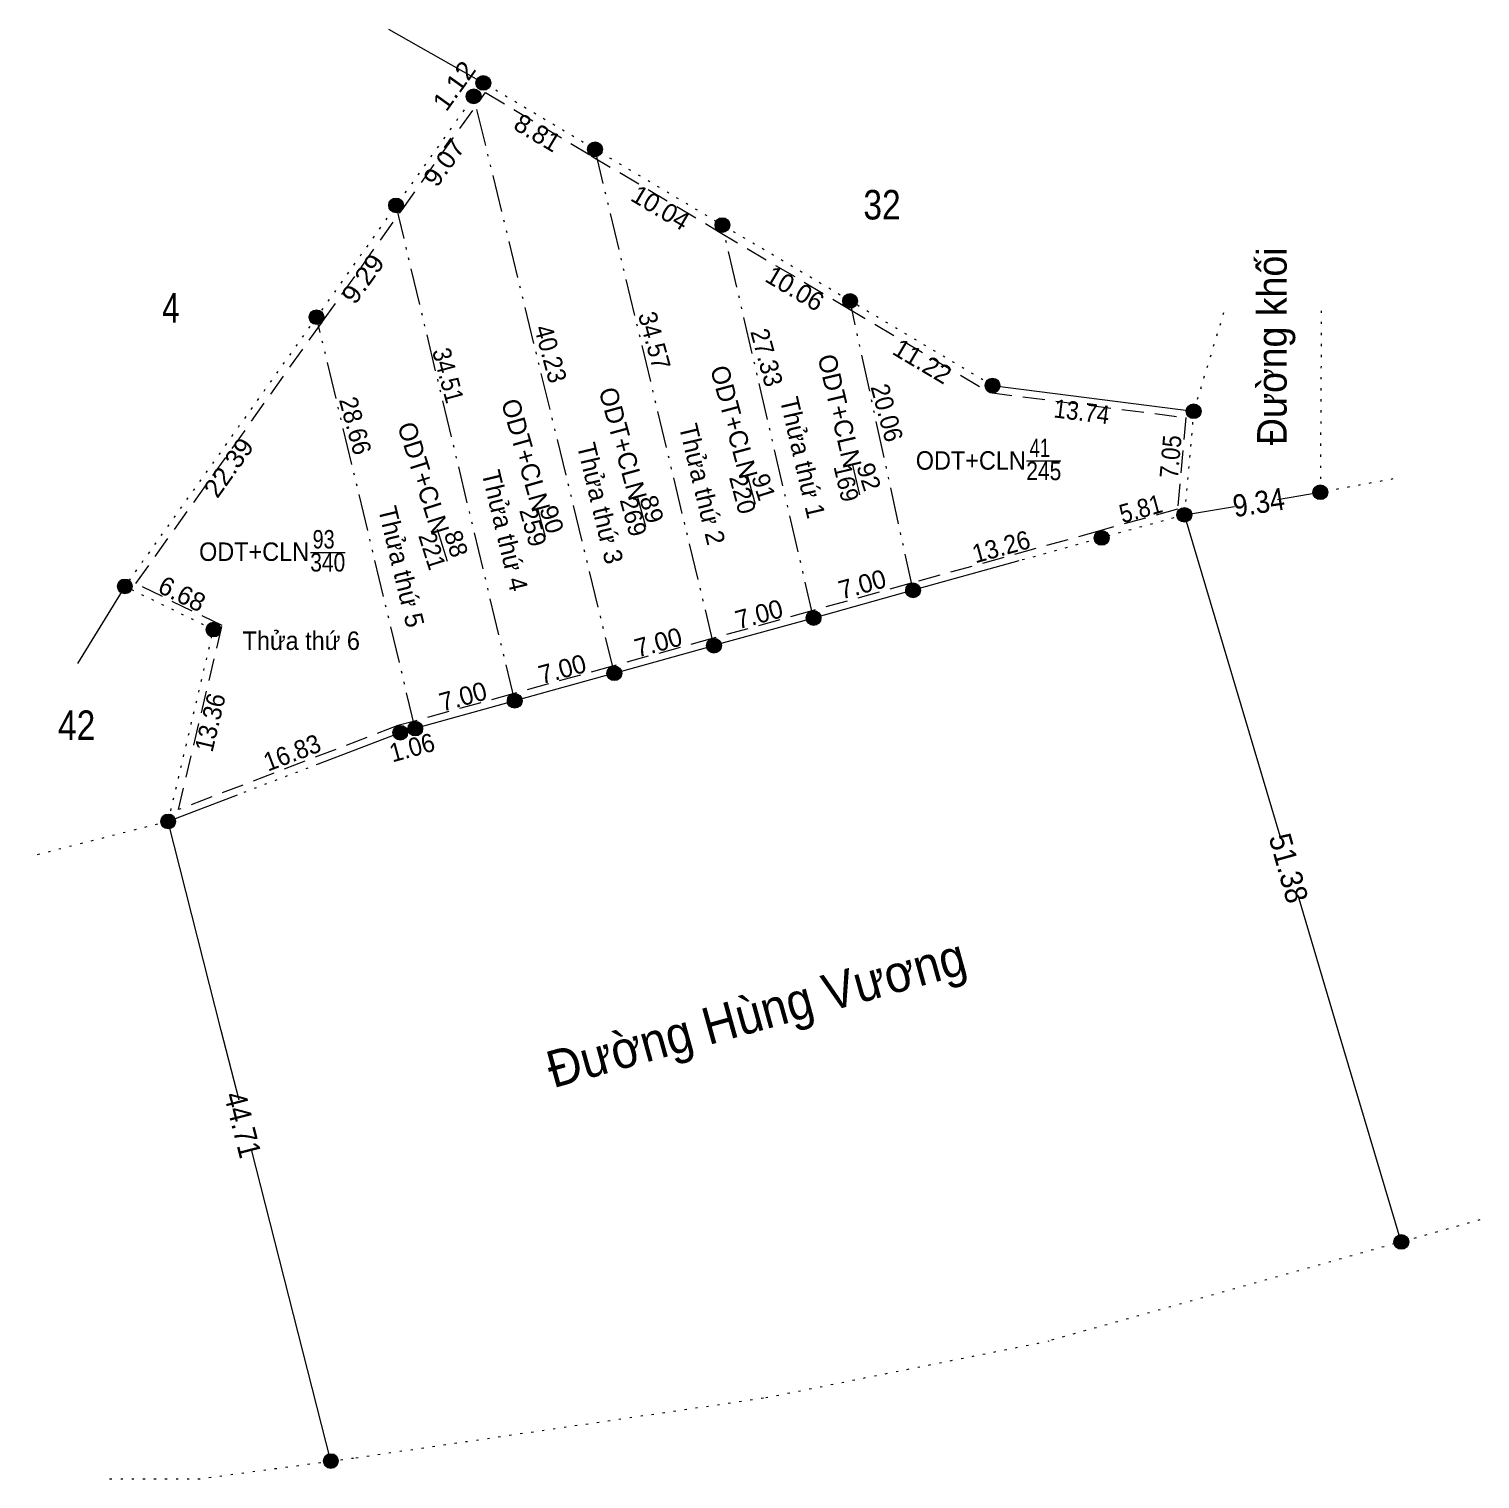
# Model space of a CAD drawing. Header units: metres. Extents: x 550744 to 551323, y 1839973 to 1840265.
# Drawn here: x 551003.1 to 551101.4, y 1840166.6 to 1840264.9 of the extents above; entities that cross this region are included whole.
import ezdxf
from ezdxf.enums import TextEntityAlignment as Align

# ---------------------------------------------------------------- set-up
doc = ezdxf.new("R2010")
doc.units = ezdxf.units.M
doc.header["$LTSCALE"] = 0.5
for name, pattern in [('DASH_DOUBLE_DOT', [9.2, 5, -1.2, 0.3, -1.2, 0.3, -1.2]), ('DOTTED', [1.5, 0.3, -1.2]), ('MEDIUM_DASHED', [4.5, 3, -1.5])]:
    doc.linetypes.add(name, pattern=pattern)
for name, color, linetype, lineweight in [('1', 7, 'Continuous', 13), ('10', 7, 'Continuous', 13), ('23', 7, 'DOTTED', 13), ('28', 7, 'Continuous', 13), ('63', 7, 'Continuous', 13)]:
    doc.layers.add(name, color=color, linetype=linetype, lineweight=lineweight)

msp = doc.modelspace()

# ---------------------------------------------------------------- hatches: boundary and pattern name
at = {"layer": '28'}
for points in [[(551034.38, 1840261.21, 1), (551033.38, 1840261.21, 1)], [(551033.73, 1840260.3, 1), (551032.73, 1840260.3, 1)], [(551041.95, 1840256.71, 1), (551040.95, 1840256.71, 1)], [(551028.47, 1840252.91, 1), (551027.47, 1840252.91, 1)], [(551050.58, 1840251.58, 1), (551049.58, 1840251.58, 1)], [(551059.23, 1840246.44, 1), (551058.23, 1840246.44, 1)], [(551023.08, 1840245.34, 1), (551022.08, 1840245.34, 1)], [(551068.88, 1840240.71, 1), (551067.88, 1840240.71, 1)], [(551082.51, 1840238.97, 1), (551081.51, 1840238.97, 1)], [(551091.09, 1840233.48, 1), (551090.09, 1840233.48, 1)], [(551081.88, 1840231.95, 1), (551080.88, 1840231.95, 1)], [(551076.28, 1840230.39, 1), (551075.28, 1840230.39, 1)], [(551010.09, 1840227.1, 1), (551009.09, 1840227.1, 1)], [(551063.5, 1840226.84, 1), (551062.5, 1840226.84, 1)], [(551016.1, 1840224.18, 1), (551015.1, 1840224.18, 1)], [(551056.76, 1840224.96, 1), (551055.76, 1840224.96, 1)], [(551050.01, 1840223.09, 1), (551049.01, 1840223.09, 1)], [(551043.26, 1840221.22, 1), (551042.26, 1840221.22, 1)], [(551036.51, 1840219.35, 1), (551035.51, 1840219.35, 1)], [(551029.77, 1840217.47, 1), (551028.77, 1840217.47, 1)], [(551028.75, 1840217.19, 1), (551027.75, 1840217.19, 1)], [(551013.03, 1840211.18, 1), (551012.03, 1840211.18, 1)], [(551096.58, 1840182.7, 1), (551095.58, 1840182.7, 1)], [(551024.05, 1840167.85, 1), (551023.05, 1840167.85, 1)]]:
    msp.add_hatch(color=256, dxfattribs=at).paths.add_polyline_path(points)

# ---------------------------------------------------------------- linework, layer by layer
at = {"layer": '1', "linetype": 'MEDIUM_DASHED'}
msp.add_lwpolyline([(551034.02, 1840260.55), (551041.19, 1840256.28), (551049.82, 1840251.15), (551058.47, 1840246.01), (551068.21, 1840240.23), (551081.47, 1840238.54), (551080.91, 1840232.34), (551075.65, 1840230.87), (551062.87, 1840227.32), (551056.13, 1840225.44), (551049.38, 1840223.57), (551042.63, 1840221.7), (551035.88, 1840219.83), (551029.14, 1840217.95), (551028.09, 1840217.67), (551013.23, 1840211.98), (551016.18, 1840224.45), (551010.34, 1840227.29), (551022.99, 1840245.05), (551028.38, 1840252.62), (551033.64, 1840260.01)], close=True, dxfattribs=at)
at = {"layer": '10'}
for p, q in [((551027.46, 1840264.86), (551033.88, 1840261.21)), ((551068.38, 1840240.71), (551082.01, 1840238.97)), ((551070.68, 1840235.6), (551073.02, 1840235.6)), ((551087.7, 1840233), (551090.59, 1840233.48)), ((551081.38, 1840231.95), (551084.77, 1840232.51)), ((551022.17, 1840229.41), (551024.51, 1840229.41)), ((551009.59, 1840227.1), (551006.38, 1840221.88)), ((551023.55, 1840167.85), (551018.18, 1840188.95))]:
    msp.add_line(p, q, dxfattribs=at)
at = {"layer": '10', "linetype": 'DOTTED'}
msp.add_line((551082.01, 1840238.97), (551081.38, 1840231.95), dxfattribs=at)
for points in [[(551068.38, 1840240.71), (551033.88, 1840261.21), (551009.59, 1840227.1)], [(551012.53, 1840211.18), (551015.6, 1840224.18), (551009.59, 1840227.1)]]:
    msp.add_lwpolyline(points, dxfattribs=at)
at = {"layer": '10'}
for points in [[(551017.33, 1840192.3), (551016.13, 1840197.03), (551012.53, 1840211.18)], [(551096.08, 1840182.7), (551091.8, 1840197.03), (551089.08, 1840206.16)]]:
    msp.add_lwpolyline(points, dxfattribs=at)
at = {"layer": '23'}
for p, q in [((551084.04, 1840245.64), (551082.01, 1840238.97)), ((551090.66, 1840245.78), (551090.59, 1840233.48)), ((551095.51, 1840234.38), (551090.59, 1840233.48)), ((551081.38, 1840231.95), (551070.17, 1840228.83)), ((551022.7, 1840215.06), (551017.2, 1840212.97)), ((551012.53, 1840211.18), (551003.1, 1840208.78)), ((551101.41, 1840184.2), (551072.22, 1840175.99)), ((551053.02, 1840172.15), (551072.22, 1840175.99)), ((551025.25, 1840168.08), (551053.02, 1840172.15))]:
    msp.add_line(p, q, dxfattribs=at)
at = {"layer": '23', "linetype": 'Continuous'}
for p, q in [((551087.87, 1840210.19), (551081.38, 1840231.95)), ((551070.17, 1840228.83), (551063, 1840226.84)), ((551063, 1840226.84), (551056.26, 1840224.96)), ((551056.26, 1840224.96), (551049.51, 1840223.09)), ((551042.76, 1840221.22), (551049.51, 1840223.09)), ((551042.76, 1840221.22), (551036.01, 1840219.35)), ((551036.01, 1840219.35), (551029.27, 1840217.47)), ((551028.25, 1840217.19), (551022.7, 1840215.06)), ((551017.2, 1840212.97), (551012.53, 1840211.18))]:
    msp.add_line(p, q, dxfattribs=at)
at = {"layer": '23'}
msp.add_lwpolyline([(551008.56, 1840166.65), (551014.54, 1840166.64), (551025.25, 1840168.08)], dxfattribs=at)
at = {"layer": '28', "linetype": 'DASH_DOUBLE_DOT'}
for p, q in [((551042.76, 1840221.22), (551033.23, 1840260.3)), ((551049.51, 1840223.09), (551041.45, 1840256.71)), ((551036.01, 1840219.35), (551027.97, 1840252.91)), ((551056.26, 1840224.96), (551050.08, 1840251.58)), ((551063, 1840226.84), (551058.73, 1840246.44)), ((551029.27, 1840217.47), (551022.58, 1840245.34))]:
    msp.add_line(p, q, dxfattribs=at)
at = {"layer": '28'}
for centre in [(551033.88, 1840261.21), (551033.23, 1840260.3), (551041.45, 1840256.71), (551027.97, 1840252.91), (551050.08, 1840251.58), (551058.73, 1840246.44), (551022.58, 1840245.34), (551068.38, 1840240.71), (551082.01, 1840238.97), (551090.59, 1840233.48), (551081.38, 1840231.95), (551075.78, 1840230.39), (551009.59, 1840227.1), (551063, 1840226.84), (551015.6, 1840224.18), (551056.26, 1840224.96), (551049.51, 1840223.09), (551042.76, 1840221.22), (551036.01, 1840219.35), (551029.27, 1840217.47), (551028.25, 1840217.19), (551012.53, 1840211.18), (551096.08, 1840182.7), (551023.55, 1840167.85)]:
    msp.add_circle(centre, 0.5, dxfattribs=at)
at = {"layer": '63'}
for p, q in [((551051.75, 1840234.67), (551052.29, 1840232.67)), ((551058.89, 1840235.31), (551059.36, 1840233.3)), ((551037.52, 1840232.45), (551038.08, 1840230.46)), ((551044.33, 1840233.15), (551044.88, 1840231.16)), ((551030.75, 1840230.97), (551031.44, 1840228.81)), ((551029.27, 1840217.47), (551028.25, 1840217.19))]:
    msp.add_line(p, q, dxfattribs=at)

# ---------------------------------------------------------------- texts
at = {"layer": '10'}
for s, height, rotation, width, p in [('Đường khối', 2, 90, 0.95, (551088.31, 1840243.37)), ('9.34', 1.5, 8.741, 0.9, (551086.526, 1840232.0546)), ('51.38', 1.5, 285.521, 0.95, (551087.7216, 1840207.8157)), ('Đường Hùng Vương', 2.5, 15.518, 0.95, (551052.7056, 1840197.0157)), ('44.71', 1.5, 284.269, 0.9, (551016.8534, 1840190.4549))]:
    msp.add_text(s, height=height, rotation=rotation, dxfattribs=dict(at, width=width)).set_placement(p, align=Align.CENTER)
for rotation, p in [(283.219, (551057.419, 1840238.8379)), (285.022, (551050.2618, 1840238.077)), (285.466, (551042.7316, 1840236.6017)), (285.937, (551036.1547, 1840235.8216)), (287.559, (551029.226, 1840234.2535))]:
    msp.add_text('ODT+CLN', height=1.25, rotation=rotation, dxfattribs=at).set_placement(p, align=Align.CENTER)
for s, width, p in [('41', 0.75, (551071.585, 1840235.86)), ('ODT+CLN', 0.95, (551066.91, 1840235.01)), ('93', 0.8, (551023.06, 1840229.67)), ('ODT+CLN', 0.95, (551018.35, 1840228.83))]:
    msp.add_text(s, height=1.25, dxfattribs=dict(at, width=width)).set_placement(p, align=Align.CENTER)
at = {"layer": '28'}
for s, height, rotation, p in [('Thửa thứ 1', 1.25, 283.07, (551054.9103, 1840235.6913)), ('Thửa thứ 2', 1.25, 283.482, (551048.1036, 1840233.8807)), ('Thửa thứ 3', 1.25, 283.482, (551041.1936, 1840232.5907)), ('Thửa thứ 4', 1.25, 283.482, (551034.7332, 1840230.7407)), ('220', 1.2, 285.022, (551050.8707, 1840233.2005)), ('91', 1.2, 287.559, (551052.2971, 1840233.656)), ('Thửa thứ 5', 1.25, 283.482, (551027.7208, 1840228.2907)), ('259', 1.2, 285.937, (551036.6713, 1840230.9747)), ('269', 1.2, 285.466, (551043.4686, 1840231.67)), ('88', 1.2, 287.559, (551031.4697, 1840229.816))]:
    msp.add_text(s, height=height, rotation=rotation, dxfattribs=at).set_placement(p, align=Align.CENTER)
for s, rotation, width, p in [('92', 287.559, 1.05, (551059.426, 1840234.346)), ('169', 283.219, 0.95, (551057.8943, 1840233.9772)), ('90', 287.559, 1.05, (551037.9476, 1840231.461)), ('89', 287.559, 1.05, (551044.7245, 1840232.151)), ('221', 287.559, 0.95, (551029.8457, 1840229.331))]:
    msp.add_text(s, height=1.2, rotation=rotation, dxfattribs=dict(at, width=width)).set_placement(p, align=Align.CENTER)
for s, width, p in [('245', 0.85, (551071.855, 1840234.3)), ('340', 0.85, (551023.34, 1840228.11)), ('Thửa thứ 6', 0.95, (551021.545, 1840222.8))]:
    msp.add_text(s, height=1.25, dxfattribs=dict(at, width=width)).set_placement(p, align=Align.CENTER)
at = {"layer": '63'}
for s, rotation, width, p in [('1.12', 54.462, 1.1, (551032.4127, 1840260.6517)), ('9.07', 54.558, 1.05, (551031.7288, 1840255.4576)), ('9.29', 54.548, 1.1, (551026.2262, 1840247.5775)), ('34.57', 285.134, 0.95, (551044.8703, 1840243.5932)), ('40.23', 285.125, 0.95, (551037.8387, 1840242.6981)), ('27.33', 285.161, 0.95, (551052.4798, 1840242.4485)), ('34.51', 285.128, 0.9, (551030.8907, 1840241.2381)), ('20.06', 285.14, 0.95, (551060.6259, 1840238.7032)), ('28.66', 285.128, 0.95, (551024.6069, 1840237.8281)), ('13.74', 352.725, 0.9, (551074.3509, 1840238.3199)), ('22.39', 54.543, 1.05, (551017.135, 1840234.7924)), ('7.05', 84.872, 0.9, (551081.0687, 1840235.8341)), ('5.81', 15.566, 0.9, (551078.5923, 1840231.7646)), ('13.26', 15.524, 0.95, (551069.1327, 1840229.1913)), ('13.36', 76.713, 0.95, (551015.9802, 1840217.7464)), ('16.83', 20.923, 0.95, (551021.1468, 1840215.2614)), ('1.06', 15.35, 0.95, (551029.2146, 1840215.5858))]:
    msp.add_text(s, height=1.25, rotation=rotation, dxfattribs=dict(at, width=width)).set_placement(p, align=Align.CENTER)
for s, rotation, p in [('8.81', 329.271, (551037.2306, 1840257.2958)), ('10.04', 329.271, (551045.5706, 1840252.2221)), ('10.06', 329.28, (551054.6757, 1840246.7454)), ('11.22', 329.299, (551063.3059, 1840241.8161)), ('6.68', 334.087, (551013.1969, 1840226.033)), ('7.00', 15.585, (551059.7221, 1840226.6446)), ('7.00', 15.485, (551052.7281, 1840224.6206)), ('7.00', 15.485, (551045.8981, 1840222.7106)), ('7.00', 15.485, (551039.3981, 1840220.9006)), ('7.00', 15.585, (551032.6721, 1840219.0446))]:
    msp.add_text(s, height=1.25, rotation=rotation, dxfattribs=at).set_placement(p, align=Align.CENTER)
for s, width, p in [('32', 0.85, (551060.895, 1840251.96)), ('4', 0.8, (551012.715, 1840244.97)), ('42', 0.85, (551006.325, 1840216.7))]:
    msp.add_text(s, height=2, dxfattribs=dict(at, width=width)).set_placement(p, align=Align.CENTER)

doc.saveas('drawing.dxf')
